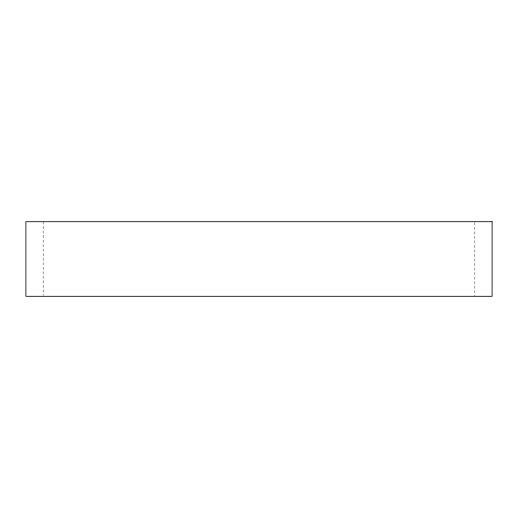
<?xml version="1.0" encoding="UTF-8"?>
<svg xmlns="http://www.w3.org/2000/svg" width="518" height="518" viewBox="0 0 518 518"><rect width="100%" height="100%" fill="white"/><g stroke="black" fill="none" stroke-linecap="round" stroke-linejoin="round"><path stroke-width="0.39" stroke-dasharray="2.59 1.94" d="M474.851 222.507L474.851 296.296M43.149 221.704L43.149 295.493"/><path stroke-width="0.78" d="M492.1 221.704L25.9 221.704L25.9 296.296L492.1 296.296L492.1 221.704"/></g></svg>
